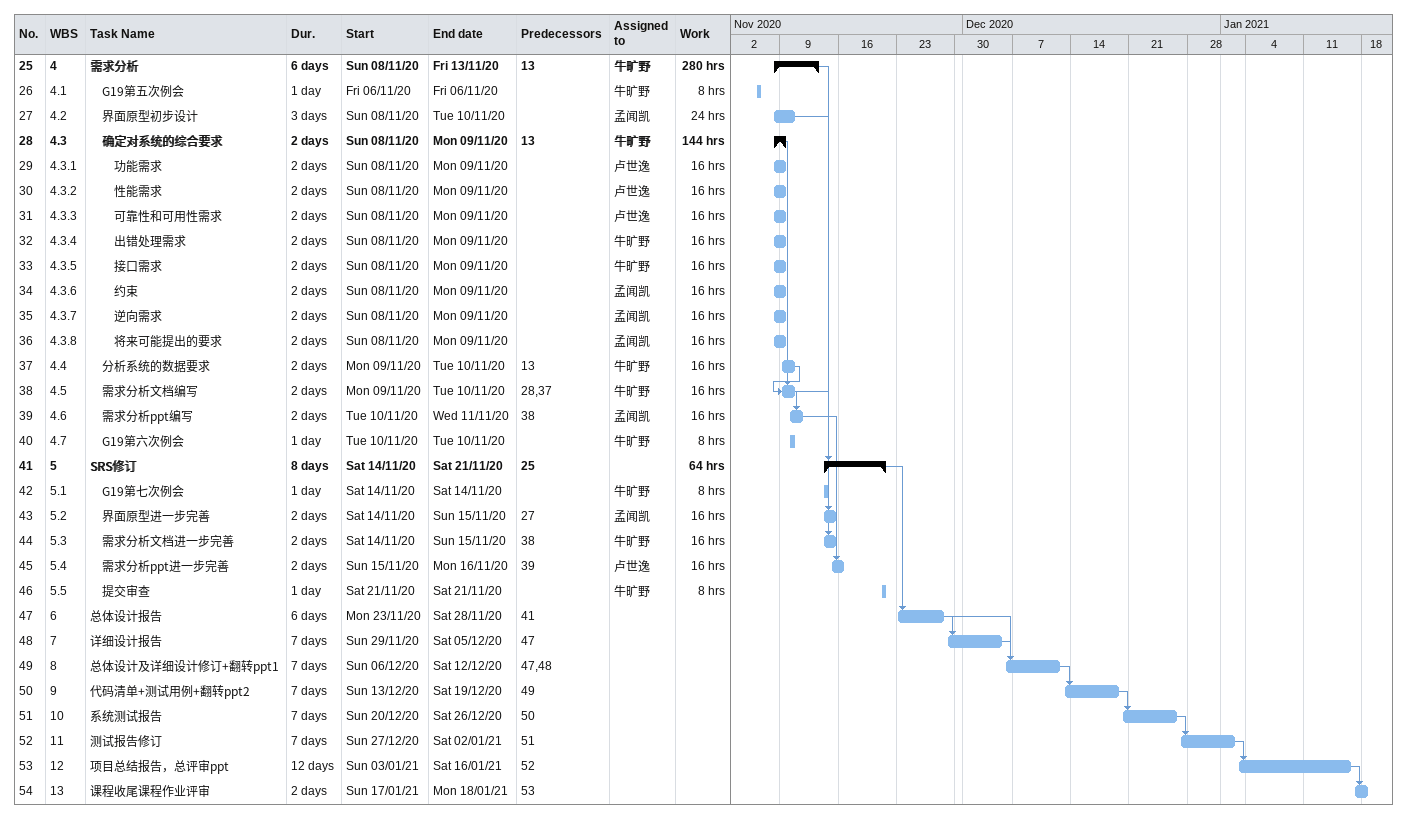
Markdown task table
| ID | WBS | Task | Duration | Start | Finish | Predecessors | Resources | Work (h) |
|---|---|---|---|---|---|---|---|---|
| 25 | 4 | **需求分析** | 6d | 2020-11-08 | 2020-11-13 | 13 | 牛旷野 | 280 |
| 26 | 4.1 | G19第五次例会 | 1d | 2020-11-06 | 2020-11-06 |  | 牛旷野 | 8 |
| 27 | 4.2 | 界面原型初步设计 | 3d | 2020-11-08 | 2020-11-10 |  | 孟闻凯 | 24 |
| 28 | 4.3 | **确定对系统的综合要求** | 2d | 2020-11-08 | 2020-11-09 | 13 | 牛旷野 | 144 |
| 29 | 4.3.1 | 功能需求 | 2d | 2020-11-08 | 2020-11-09 |  | 卢世逸 | 16 |
| 30 | 4.3.2 | 性能需求 | 2d | 2020-11-08 | 2020-11-09 |  | 卢世逸 | 16 |
| 31 | 4.3.3 | 可靠性和可用性需求 | 2d | 2020-11-08 | 2020-11-09 |  | 卢世逸 | 16 |
| 32 | 4.3.4 | 出错处理需求 | 2d | 2020-11-08 | 2020-11-09 |  | 牛旷野 | 16 |
| 33 | 4.3.5 | 接口需求 | 2d | 2020-11-08 | 2020-11-09 |  | 牛旷野 | 16 |
| 34 | 4.3.6 | 约束 | 2d | 2020-11-08 | 2020-11-09 |  | 孟闻凯 | 16 |
| 35 | 4.3.7 | 逆向需求 | 2d | 2020-11-08 | 2020-11-09 |  | 孟闻凯 | 16 |
| 36 | 4.3.8 | 将来可能提出的要求 | 2d | 2020-11-08 | 2020-11-09 |  | 孟闻凯 | 16 |
| 37 | 4.4 | 分析系统的数据要求 | 2d | 2020-11-09 | 2020-11-10 | 13 | 牛旷野 | 16 |
| 38 | 4.5 | 需求分析文档编写 | 2d | 2020-11-09 | 2020-11-10 | 28, 37 | 牛旷野 | 16 |
| 39 | 4.6 | 需求分析ppt编写 | 2d | 2020-11-10 | 2020-11-11 | 38 | 孟闻凯 | 16 |
| 40 | 4.7 | G19第六次例会 | 1d | 2020-11-10 | 2020-11-10 |  | 牛旷野 | 8 |
| 41 | 5 | **SRS修订** | 8d | 2020-11-14 | 2020-11-21 | 25 |  | 64 |
| 42 | 5.1 | G19第七次例会 | 1d | 2020-11-14 | 2020-11-14 |  | 牛旷野 | 8 |
| 43 | 5.2 | 界面原型进一步完善 | 2d | 2020-11-14 | 2020-11-15 | 27 | 孟闻凯 | 16 |
| 44 | 5.3 | 需求分析文档进一步完善 | 2d | 2020-11-14 | 2020-11-15 | 38 | 牛旷野 | 16 |
| 45 | 5.4 | 需求分析ppt进一步完善 | 2d | 2020-11-15 | 2020-11-16 | 39 | 卢世逸 | 16 |
| 46 | 5.5 | 提交审查 | 1d | 2020-11-21 | 2020-11-21 |  | 牛旷野 | 8 |
| 47 | 6 | 总体设计报告 | 6d | 2020-11-23 | 2020-11-28 | 41 |  |  |
| 48 | 7 | 详细设计报告 | 7d | 2020-11-29 | 2020-12-05 | 47 |  |  |
| 49 | 8 | 总体设计及详细设计修订+翻转ppt1 | 7d | 2020-12-06 | 2020-12-12 | 47, 48 |  |  |
| 50 | 9 | 代码清单+测试用例+翻转ppt2 | 7d | 2020-12-13 | 2020-12-19 | 49 |  |  |
| 51 | 10 | 系统测试报告 | 7d | 2020-12-20 | 2020-12-26 | 50 |  |  |
| 52 | 11 | 测试报告修订 | 7d | 2020-12-27 | 2021-01-02 | 51 |  |  |
| 53 | 12 | 项目总结报告，总评审ppt | 12d | 2021-01-03 | 2021-01-16 | 52 |  |  |
| 54 | 13 | 课程收尾课程作业评审 | 2d | 2021-01-17 | 2021-01-18 | 53 |  |  |
